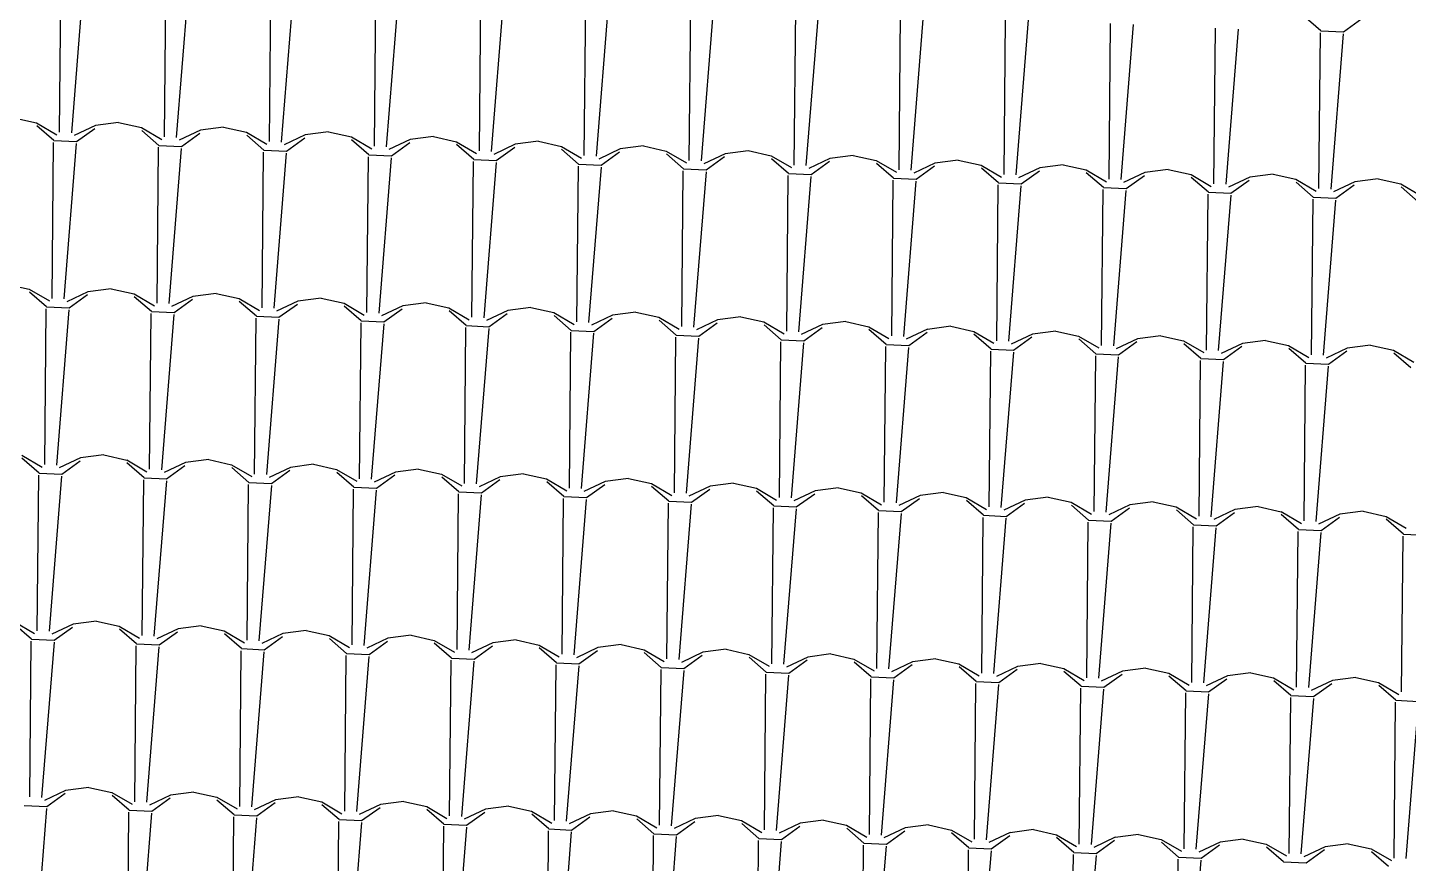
# Model space of a CAD drawing. Extents: x 1037 to 14540, y 1034 to 18285.
# Drawn here: x 6424.3 to 6739.7, y 1338.3 to 1529.2 of the extents above; entities that cross this region are included whole.
import ezdxf

# ---------------------------------------------------------------- set-up
doc = ezdxf.new("R2010")
doc.units = 0
doc.header["$LTSCALE"] = 100
doc.header["$MEASUREMENT"] = 0
doc.layers.get('0').update_dxf_attribs({"color": 240, "linetype": 'CONTINUOUS'})
doc.layers.add('retini copertura', color=32, linetype='CONTINUOUS')

# ---------------------------------------------------------------- blocks, each defined once
blk = doc.blocks.new('*X1853')
at = {"color": 0}
for p, q in [((10.9218, 15.0404), (10.9253, 15.3962)), ((10.9495, 15.0392), (10.9778, 15.3938)), ((11.1616, 15.0297), (11.165, 15.3854)), ((11.1892, 15.0285), (11.2176, 15.3831)), ((11.4014, 15.019), (11.4048, 15.3747)), ((11.429, 15.0178), (11.4573, 15.3724)), ((11.6411, 15.0082), (11.6445, 15.364)), ((11.6687, 15.007), (11.6971, 15.3616)), ((11.8809, 14.9975), (11.8843, 15.3532)), ((11.9085, 14.9963), (11.9368, 15.3509)), ((12.1206, 14.9868), (12.1241, 15.3425)), ((12.1482, 14.9856), (12.1766, 15.3402)), ((12.3604, 14.976), (12.3638, 15.3318)), ((12.388, 14.9749), (12.4164, 15.3295)), ((12.6001, 14.9653), (12.6036, 15.321)), ((12.6278, 14.9642), (12.6561, 15.3188)), ((12.8399, 14.9546), (12.8433, 15.3103)), ((12.8675, 14.9534), (12.8959, 15.308)), ((13.0797, 14.9438), (13.0831, 15.2996)), ((13.803, 15.272), (13.764, 15.3058)), ((13.8547, 15.2696), (13.8966, 15.2999)), ((13.1073, 14.9427), (13.1356, 15.2973)), ((13.3194, 14.9331), (13.3228, 15.2888)), ((13.347, 14.932), (13.3754, 15.2866)), ((13.5592, 14.9224), (13.5626, 15.2781)), ((13.5868, 14.9213), (13.6151, 15.2759)), ((13.803, 15.272), (13.8547, 15.2697)), ((13.7989, 14.9117), (13.8024, 15.2674)), ((13.8265, 14.9105), (13.8549, 15.2651)), ((10.817, 15.0732), (10.8694, 15.0616)), ((10.8694, 15.0616), (10.9157, 15.0345)), ((10.9089, 15.0211), (10.8698, 15.055)), ((11.0036, 15.0556), (10.9551, 15.0327)), ((10.9606, 15.0188), (11.0025, 15.049)), ((11.0568, 15.0625), (11.0036, 15.0556)), ((11.0568, 15.0625), (11.1091, 15.0509)), ((11.1091, 15.0509), (11.1554, 15.0238)), ((11.2965, 15.0518), (11.2434, 15.0449)), ((11.2965, 15.0518), (11.3489, 15.0401)), ((10.9049, 14.6608), (10.9083, 15.0165)), ((10.9089, 15.0211), (10.9606, 15.0188)), ((11.1487, 15.0103), (11.1096, 15.0442)), ((11.2434, 15.0449), (11.1948, 15.022)), ((11.2004, 15.008), (11.2423, 15.0383)), ((11.3489, 15.0402), (11.3952, 15.013)), ((11.3884, 14.9996), (11.3494, 15.0335)), ((11.4831, 15.0342), (11.4346, 15.0113)), ((11.4401, 14.9973), (11.4821, 15.0276)), ((11.5363, 15.0411), (11.4831, 15.0341)), ((11.5363, 15.0411), (11.5887, 15.0294)), ((11.5887, 15.0294), (11.6349, 15.0023)), ((11.6282, 14.9889), (11.5891, 15.0228)), ((11.7229, 15.0234), (11.6744, 15.0005)), ((11.6799, 14.9866), (11.7218, 15.0168)), ((11.7761, 15.0303), (11.7229, 15.0234)), ((11.7761, 15.0303), (11.8284, 15.0187)), ((11.8284, 15.0187), (11.8747, 14.9916)), ((12.0158, 15.0196), (11.9626, 15.0127)), ((12.0158, 15.0196), (12.0682, 15.008)), ((10.9325, 14.6596), (10.9608, 15.0142)), ((11.1446, 14.6501), (11.148, 15.0058)), ((11.1487, 15.0103), (11.2003, 15.008)), ((11.1722, 14.6489), (11.2006, 15.0035)), ((11.3844, 14.6394), (11.3878, 14.9951)), ((11.3884, 14.9996), (11.4401, 14.9973)), ((11.412, 14.6382), (11.4403, 14.9927)), ((11.6241, 14.6286), (11.6276, 14.9843)), ((11.6282, 14.9889), (11.6799, 14.9866)), ((11.868, 14.9782), (11.8289, 15.012)), ((11.9626, 15.0127), (11.9141, 14.9898)), ((11.9196, 14.9758), (11.9616, 15.0061)), ((12.0682, 15.008), (12.1145, 14.9809)), ((12.1077, 14.9674), (12.0686, 15.0013)), ((12.2024, 15.002), (12.1539, 14.9791)), ((12.1594, 14.9651), (12.2013, 14.9954)), ((12.2556, 15.0089), (12.2024, 15.002)), ((12.2556, 15.0089), (12.3079, 14.9972)), ((12.3079, 14.9973), (12.3542, 14.9701)), ((12.3475, 14.9567), (12.3084, 14.9906)), ((12.4421, 14.9912), (12.3936, 14.9684)), ((12.3992, 14.9544), (12.4411, 14.9846)), ((12.4953, 14.9981), (12.4422, 14.9912)), ((12.4953, 14.9982), (12.5477, 14.9865)), ((12.5477, 14.9865), (12.594, 14.9594)), ((12.7351, 14.9874), (12.6819, 14.9805)), ((12.7351, 14.9874), (12.7875, 14.9758)), ((11.6517, 14.6274), (11.6801, 14.982)), ((11.8639, 14.6179), (11.8673, 14.9736)), ((11.868, 14.9782), (11.9196, 14.9759)), ((11.8915, 14.6167), (11.9199, 14.9713)), ((12.1036, 14.6072), (12.1071, 14.9629)), ((12.1077, 14.9674), (12.1594, 14.9651)), ((12.1313, 14.606), (12.1596, 14.9606)), ((12.3475, 14.9567), (12.3991, 14.9544)), ((12.5872, 14.946), (12.5482, 14.9799)), ((12.6819, 14.9805), (12.6334, 14.9576)), ((12.6389, 14.9437), (12.6809, 14.9739)), ((12.7875, 14.9758), (12.8337, 14.9487)), ((12.827, 14.9353), (12.7879, 14.9691)), ((12.9217, 14.9698), (12.8732, 14.9469)), ((12.8787, 14.9329), (12.9206, 14.9632)), ((12.9749, 14.9767), (12.9217, 14.9698)), ((12.9749, 14.9767), (13.0272, 14.9651)), ((13.0272, 14.9651), (13.0735, 14.9379)), ((13.0668, 14.9245), (13.0277, 14.9584)), ((13.1614, 14.9591), (13.1129, 14.9362)), ((13.1184, 14.9222), (13.1604, 14.9525)), ((13.2146, 14.966), (13.1614, 14.959)), ((13.2146, 14.966), (13.267, 14.9543)), ((13.267, 14.9543), (13.3133, 14.9272)), ((13.4544, 14.9552), (13.4012, 14.9483)), ((13.4544, 14.9552), (13.5067, 14.9436)), ((12.3434, 14.5964), (12.3468, 14.9521)), ((12.371, 14.5953), (12.3994, 14.9499)), ((12.5832, 14.5857), (12.5866, 14.9414)), ((12.5872, 14.946), (12.6389, 14.9437)), ((12.6108, 14.5845), (12.6391, 14.9391)), ((12.8229, 14.575), (12.8263, 14.9307)), ((12.827, 14.9353), (12.8787, 14.9329)), ((12.8505, 14.5738), (12.8789, 14.9284)), ((13.0668, 14.9245), (13.1184, 14.9222)), ((13.3065, 14.9138), (13.2674, 14.9477)), ((13.4012, 14.9483), (13.3527, 14.9254)), ((13.3582, 14.9115), (13.4001, 14.9417)), ((13.5067, 14.9436), (13.553, 14.9165)), ((13.5463, 14.9031), (13.5072, 14.937)), ((13.6409, 14.9376), (13.5924, 14.9147)), ((13.598, 14.9008), (13.6399, 14.931)), ((13.6941, 14.9445), (13.641, 14.9376)), ((13.6941, 14.9445), (13.7465, 14.9329)), ((13.7465, 14.9329), (13.7928, 14.9058)), ((13.786, 14.8923), (13.747, 14.9262)), ((13.8807, 14.9269), (13.8322, 14.904)), ((13.9339, 14.9338), (13.8807, 14.9269)), ((13.9339, 14.9338), (13.9863, 14.9221)), ((13.9863, 14.9222), (14.0325, 14.895)), ((13.0627, 14.5642), (13.0661, 14.9199)), ((13.0903, 14.5631), (13.1186, 14.9177)), ((13.3024, 14.5535), (13.3059, 14.9092)), ((13.3065, 14.9138), (13.3582, 14.9115)), ((13.33, 14.5524), (13.3584, 14.907)), ((13.5422, 14.5428), (13.5456, 14.8985)), ((13.5463, 14.9031), (13.5979, 14.9008)), ((13.5698, 14.5417), (13.5982, 14.8963)), ((13.786, 14.8923), (13.8377, 14.89)), ((13.8377, 14.89), (13.8797, 14.9203)), ((14.0258, 14.8816), (13.9867, 14.9155)), ((13.7819, 14.532), (13.7854, 14.8877)), ((13.8096, 14.5309), (13.8379, 14.8855)), ((10.8, 14.6936), (10.8524, 14.682)), ((10.8524, 14.682), (10.8987, 14.6549)), ((10.8919, 14.6414), (10.8529, 14.6753)), ((10.9866, 14.676), (10.9381, 14.6531)), ((10.9436, 14.6391), (10.9856, 14.6694)), ((11.0398, 14.6829), (10.9866, 14.676)), ((11.0398, 14.6829), (11.0921, 14.6712)), ((11.0922, 14.6713), (11.1384, 14.6441)), ((11.2796, 14.6722), (11.2264, 14.6652)), ((11.2796, 14.6722), (11.3319, 14.6605)), ((10.8879, 14.2812), (10.8913, 14.6369)), ((10.8919, 14.6415), (10.9436, 14.6391)), ((11.1317, 14.6307), (11.0926, 14.6646)), ((11.2264, 14.6653), (11.1779, 14.6424)), ((11.1834, 14.6284), (11.2253, 14.6587)), ((11.3319, 14.6605), (11.3782, 14.6334)), ((11.3715, 14.62), (11.3324, 14.6539)), ((11.4661, 14.6545), (11.4176, 14.6316)), ((11.4231, 14.6177), (11.4651, 14.6479)), ((11.5193, 14.6614), (11.4661, 14.6545)), ((11.5193, 14.6614), (11.5717, 14.6498)), ((11.5717, 14.6498), (11.6179, 14.6227)), ((11.6112, 14.6093), (11.5721, 14.6431)), ((11.7059, 14.6438), (11.6574, 14.6209)), ((11.6629, 14.607), (11.7048, 14.6372)), ((11.7591, 14.6507), (11.7059, 14.6438)), ((11.7591, 14.6507), (11.8114, 14.6391)), ((11.8114, 14.6391), (11.8577, 14.612)), ((11.9988, 14.64), (11.9457, 14.6331)), ((11.9988, 14.64), (12.0512, 14.6283)), ((10.9155, 14.28), (10.9438, 14.6346)), ((11.1276, 14.2705), (11.1311, 14.6262)), ((11.1317, 14.6307), (11.1834, 14.6284)), ((11.1552, 14.2693), (11.1836, 14.6239)), ((11.3674, 14.2597), (11.3708, 14.6155)), ((11.3715, 14.62), (11.4231, 14.6177)), ((11.395, 14.2585), (11.4233, 14.6131)), ((11.6112, 14.6093), (11.6629, 14.607)), ((11.851, 14.5985), (11.8119, 14.6324)), ((11.9456, 14.6331), (11.8971, 14.6102)), ((11.9026, 14.5962), (11.9446, 14.6265)), ((12.0512, 14.6284), (12.0975, 14.6012)), ((12.0907, 14.5878), (12.0517, 14.6217)), ((12.1854, 14.6224), (12.1369, 14.5995)), ((12.1424, 14.5855), (12.1844, 14.6158)), ((12.2386, 14.6293), (12.1854, 14.6223)), ((12.2386, 14.6293), (12.2909, 14.6176)), ((12.291, 14.6176), (12.3372, 14.5905)), ((12.3305, 14.5771), (12.2914, 14.611)), ((12.4252, 14.6116), (12.3767, 14.5887)), ((12.4784, 14.6185), (12.4252, 14.6116)), ((12.4784, 14.6185), (12.5307, 14.6069)), ((12.5307, 14.6069), (12.577, 14.5798)), ((12.7181, 14.6078), (12.6649, 14.6009)), ((12.7181, 14.6078), (12.7705, 14.5962)), ((11.6071, 14.249), (11.6106, 14.6047)), ((11.6348, 14.2478), (11.6631, 14.6024)), ((11.8469, 14.2383), (11.8503, 14.594)), ((11.851, 14.5985), (11.9026, 14.5962)), ((11.8745, 14.2371), (11.9029, 14.5917)), ((12.0867, 14.2275), (12.0901, 14.5833)), ((12.0907, 14.5878), (12.1424, 14.5855)), ((12.1143, 14.2264), (12.1426, 14.581)), ((12.3305, 14.5771), (12.3822, 14.5748)), ((12.3822, 14.5748), (12.4241, 14.605)), ((12.5703, 14.5664), (12.5312, 14.6002)), ((12.6649, 14.6009), (12.6164, 14.578)), ((12.6219, 14.564), (12.6639, 14.5943)), ((12.7705, 14.5962), (12.8167, 14.569)), ((12.81, 14.5556), (12.7709, 14.5895)), ((12.9047, 14.5902), (12.8562, 14.5673)), ((12.8617, 14.5533), (12.9036, 14.5836)), ((12.9579, 14.5971), (12.9047, 14.5901)), ((12.9579, 14.5971), (13.0102, 14.5854)), ((13.0102, 14.5855), (13.0565, 14.5583)), ((13.0498, 14.5449), (13.0107, 14.5788)), ((13.1444, 14.5794), (13.0959, 14.5566)), ((13.1976, 14.5863), (13.1445, 14.5794)), ((13.1976, 14.5863), (13.25, 14.5747)), ((13.25, 14.5747), (13.2963, 14.5476)), ((13.4374, 14.5756), (13.3842, 14.5687)), ((13.4374, 14.5756), (13.4897, 14.564)), ((12.3264, 14.2168), (12.3298, 14.5725)), ((12.354, 14.2156), (12.3824, 14.5702)), ((12.5662, 14.2061), (12.5696, 14.5618)), ((12.5703, 14.5664), (12.6219, 14.564)), ((12.5938, 14.2049), (12.6221, 14.5595)), ((12.8059, 14.1953), (12.8094, 14.5511)), ((12.81, 14.5556), (12.8617, 14.5533)), ((12.8335, 14.1942), (12.8619, 14.5488)), ((13.0498, 14.5449), (13.1014, 14.5426)), ((13.1014, 14.5426), (13.1434, 14.5728)), ((13.2895, 14.5342), (13.2505, 14.5681)), ((13.3842, 14.5687), (13.3357, 14.5458)), ((13.3412, 14.5319), (13.3832, 14.5621)), ((13.4898, 14.564), (13.536, 14.5369)), ((13.5293, 14.5234), (13.4902, 14.5573)), ((13.624, 14.558), (13.5755, 14.5351)), ((13.581, 14.5211), (13.6229, 14.5514)), ((13.6772, 14.5649), (13.624, 14.558)), ((13.6772, 14.5649), (13.7295, 14.5532)), ((13.7295, 14.5533), (13.7758, 14.5261)), ((13.7691, 14.5127), (13.73, 14.5466)), ((13.8637, 14.5473), (13.8152, 14.5244)), ((13.9169, 14.5542), (13.8637, 14.5472)), ((13.9169, 14.5542), (13.9693, 14.5425)), ((13.9693, 14.5425), (14.0155, 14.5154)), ((13.0457, 14.1846), (13.0491, 14.5403)), ((13.0733, 14.1835), (13.1017, 14.5381)), ((13.2854, 14.1739), (13.2889, 14.5296)), ((13.2895, 14.5342), (13.3412, 14.5319)), ((13.3131, 14.1728), (13.3414, 14.5274)), ((13.5252, 14.1631), (13.5286, 14.5189)), ((13.5293, 14.5235), (13.581, 14.5211)), ((13.5528, 14.162), (13.5812, 14.5166)), ((13.7691, 14.5127), (13.8207, 14.5104)), ((13.8207, 14.5104), (13.8627, 14.5407)), ((14.0088, 14.502), (13.9697, 14.5359)), ((13.765, 14.1524), (13.7684, 14.5081)), ((13.7926, 14.1513), (13.8209, 14.5059)), ((10.8354, 14.3024), (10.8817, 14.2752)), ((10.8749, 14.2618), (10.8359, 14.2957)), ((10.9696, 14.2964), (10.9211, 14.2735)), ((11.0228, 14.3033), (10.9696, 14.2963)), ((11.0228, 14.3033), (11.0752, 14.2916)), ((11.0752, 14.2917), (11.1214, 14.2645)), ((11.2626, 14.2925), (11.2094, 14.2856)), ((11.2626, 14.2925), (11.3149, 14.2809)), ((10.8749, 14.2618), (10.9266, 14.2595)), ((10.9266, 14.2595), (10.9686, 14.2898)), ((11.1147, 14.2511), (11.0756, 14.285)), ((11.2094, 14.2856), (11.1609, 14.2628)), ((11.1664, 14.2488), (11.2083, 14.279)), ((11.3149, 14.2809), (11.3612, 14.2538)), ((11.3545, 14.2404), (11.3154, 14.2743)), ((11.4491, 14.2749), (11.4006, 14.252)), ((11.4061, 14.2381), (11.4481, 14.2683)), ((11.5023, 14.2818), (11.4491, 14.2749)), ((11.5023, 14.2818), (11.5547, 14.2702)), ((11.5547, 14.2702), (11.601, 14.2431)), ((11.5942, 14.2296), (11.5552, 14.2635)), ((11.6889, 14.2642), (11.6404, 14.2413)), ((11.7421, 14.2711), (11.6889, 14.2642)), ((11.7421, 14.2711), (11.7944, 14.2594)), ((11.7945, 14.2595), (11.8407, 14.2323)), ((11.9819, 14.2604), (11.9287, 14.2534)), ((11.9818, 14.2604), (12.0342, 14.2487)), ((10.8709, 13.9016), (10.8743, 14.2573)), ((10.8985, 13.9004), (10.9268, 14.255)), ((11.1106, 13.8909), (11.1141, 14.2466)), ((11.1147, 14.2511), (11.1664, 14.2488)), ((11.1383, 13.8896), (11.1666, 14.2442)), ((11.3504, 13.8801), (11.3538, 14.2358)), ((11.3545, 14.2404), (11.4061, 14.2381)), ((11.378, 13.8789), (11.4064, 14.2335)), ((11.5942, 14.2296), (11.6459, 14.2273)), ((11.6459, 14.2273), (11.6878, 14.2576)), ((11.834, 14.2189), (11.7949, 14.2528)), ((11.9287, 14.2535), (11.8802, 14.2306)), ((11.8857, 14.2166), (11.9276, 14.2469)), ((12.0342, 14.2487), (12.0805, 14.2216)), ((12.0737, 14.2082), (12.0347, 14.2421)), ((12.1684, 14.2427), (12.1199, 14.2198)), ((12.1254, 14.2059), (12.1674, 14.2361)), ((12.2216, 14.2496), (12.1684, 14.2427)), ((12.2216, 14.2496), (12.274, 14.238)), ((12.274, 14.238), (12.3202, 14.2109)), ((12.3135, 14.1975), (12.2744, 14.2313)), ((12.4082, 14.232), (12.3597, 14.2091)), ((12.4614, 14.2389), (12.4082, 14.232)), ((12.4614, 14.2389), (12.5137, 14.2273)), ((12.5137, 14.2273), (12.56, 14.2002)), ((12.7011, 14.2282), (12.6479, 14.2213)), ((12.7011, 14.2282), (12.7535, 14.2165)), ((11.5902, 13.8694), (11.5936, 14.2251)), ((11.6178, 13.8682), (11.6461, 14.2228)), ((11.8299, 13.8587), (11.8333, 14.2144)), ((11.834, 14.2189), (11.8857, 14.2166)), ((11.8575, 13.8575), (11.8859, 14.2121)), ((12.0697, 13.8479), (12.0731, 14.2036)), ((12.0738, 14.2082), (12.1254, 14.2059)), ((12.0973, 13.8467), (12.1256, 14.2013)), ((12.3135, 14.1975), (12.3652, 14.1952)), ((12.3652, 14.1952), (12.4071, 14.2254)), ((12.5533, 14.1867), (12.5142, 14.2206)), ((12.6479, 14.2213), (12.5994, 14.1984)), ((12.6049, 14.1844), (12.6469, 14.2147)), ((12.7535, 14.2166), (12.7998, 14.1894)), ((12.793, 14.176), (12.754, 14.2099)), ((12.8877, 14.2106), (12.8392, 14.1877)), ((12.8447, 14.1737), (12.8867, 14.204)), ((12.9409, 14.2174), (12.8877, 14.2105)), ((12.9409, 14.2175), (12.9932, 14.2058)), ((12.9933, 14.2058), (13.0395, 14.1787)), ((13.0328, 14.1653), (12.9937, 14.1992)), ((13.1275, 14.1998), (13.079, 14.1769)), ((13.1807, 14.2067), (13.1275, 14.1998)), ((13.1806, 14.2067), (13.233, 14.1951)), ((13.4204, 14.196), (13.3672, 14.1891)), ((13.4204, 14.196), (13.4728, 14.1844)), ((12.3094, 13.8372), (12.3129, 14.1929)), ((12.337, 13.836), (12.3654, 14.1906)), ((12.5492, 13.8265), (12.5526, 14.1822)), ((12.5533, 14.1867), (12.6049, 14.1844)), ((12.5768, 13.8253), (12.6052, 14.1799)), ((12.7889, 13.8157), (12.7924, 14.1714)), ((12.793, 14.176), (12.8447, 14.1737)), ((12.8166, 13.8146), (12.8449, 14.1692)), ((13.0328, 14.1653), (13.0845, 14.163)), ((13.0845, 14.163), (13.1264, 14.1932)), ((13.233, 14.1951), (13.2793, 14.168)), ((13.2725, 14.1546), (13.2335, 14.1884)), ((13.3672, 14.1891), (13.3187, 14.1662)), ((13.3242, 14.1522), (13.3662, 14.1825)), ((13.4728, 14.1844), (13.519, 14.1572)), ((13.5123, 14.1438), (13.4732, 14.1777)), ((13.607, 14.1784), (13.5585, 14.1555)), ((13.564, 14.1415), (13.6059, 14.1718)), ((13.6602, 14.1853), (13.607, 14.1783)), ((13.6602, 14.1853), (13.7125, 14.1736)), ((13.7125, 14.1737), (13.7588, 14.1465)), ((13.7521, 14.1331), (13.713, 14.167)), ((13.8467, 14.1676), (13.7982, 14.1448)), ((13.8999, 14.1745), (13.8467, 14.1676)), ((13.8999, 14.1745), (13.9523, 14.1629)), ((13.0287, 13.805), (13.0321, 14.1607)), ((13.0563, 13.8039), (13.0847, 14.1585)), ((13.2685, 13.7943), (13.2719, 14.15)), ((13.2726, 14.1546), (13.3242, 14.1522)), ((13.2961, 13.7931), (13.3244, 14.1477)), ((13.5082, 13.7835), (13.5116, 14.1392)), ((13.5123, 14.1438), (13.564, 14.1415)), ((13.5358, 13.7824), (13.5642, 14.137)), ((13.7521, 14.1331), (13.8037, 14.1308)), ((13.8037, 14.1308), (13.8457, 14.161)), ((13.9523, 14.1629), (13.9986, 14.1358)), ((13.9918, 14.1224), (13.9528, 14.1563)), ((13.748, 13.7728), (13.7514, 14.1285)), ((13.7756, 13.7717), (13.8039, 14.1263)), ((13.9877, 13.7621), (13.9912, 14.1178)), ((13.9918, 14.1224), (14.0435, 14.1201)), ((10.8184, 13.9228), (10.8647, 13.8956)), ((10.858, 13.8822), (10.8189, 13.9161)), ((10.9526, 13.9168), (10.9041, 13.8939)), ((11.0058, 13.9236), (10.9526, 13.9167)), ((11.0058, 13.9236), (11.0582, 13.912)), ((11.0582, 13.912), (11.1045, 13.8849)), ((11.2456, 13.9129), (11.1924, 13.906)), ((11.2456, 13.9129), (11.2979, 13.9013)), ((10.858, 13.8822), (10.9096, 13.8799)), ((10.9096, 13.8799), (10.9516, 13.9102)), ((11.0977, 13.8715), (11.0586, 13.9054)), ((11.1924, 13.906), (11.1439, 13.8831)), ((11.1494, 13.8692), (11.1913, 13.8994)), ((11.298, 13.9013), (11.3442, 13.8742)), ((11.3375, 13.8608), (11.2984, 13.8946)), ((11.4322, 13.8953), (11.3836, 13.8724)), ((11.3892, 13.8584), (11.4311, 13.8887)), ((11.4853, 13.9022), (11.4322, 13.8953)), ((11.4853, 13.9022), (11.5377, 13.8905)), ((11.5377, 13.8906), (11.584, 13.8634)), ((11.5772, 13.85), (11.5382, 13.8839)), ((11.6719, 13.8846), (11.6234, 13.8617)), ((11.7251, 13.8915), (11.6719, 13.8845)), ((11.7251, 13.8915), (11.7775, 13.8798)), ((11.7775, 13.8798), (11.8237, 13.8527)), ((11.9649, 13.8807), (11.9117, 13.8738)), ((11.9649, 13.8807), (12.0172, 13.8691)), ((10.8539, 13.522), (10.8573, 13.8777)), ((10.8815, 13.5207), (10.9099, 13.8753)), ((11.0937, 13.5112), (11.0971, 13.8669)), ((11.0977, 13.8715), (11.1494, 13.8692)), ((11.1213, 13.51), (11.1496, 13.8646)), ((11.3334, 13.5005), (11.3368, 13.8562)), ((11.3375, 13.8608), (11.3892, 13.8584)), ((11.361, 13.4993), (11.3894, 13.8539)), ((11.5772, 13.85), (11.6289, 13.8477)), ((11.6289, 13.8477), (11.6709, 13.878)), ((11.817, 13.8393), (11.7779, 13.8732)), ((11.9117, 13.8738), (11.8632, 13.851)), ((11.8687, 13.837), (11.9106, 13.8672)), ((12.0172, 13.8691), (12.0635, 13.842)), ((12.0568, 13.8286), (12.0177, 13.8625)), ((12.1514, 13.8631), (12.1029, 13.8402)), ((12.1084, 13.8263), (12.1504, 13.8565)), ((12.2046, 13.87), (12.1514, 13.8631)), ((12.2046, 13.87), (12.257, 13.8584)), ((12.257, 13.8584), (12.3033, 13.8313)), ((12.2965, 13.8178), (12.2574, 13.8517)), ((12.3912, 13.8524), (12.3427, 13.8295)), ((12.4444, 13.8593), (12.3912, 13.8524)), ((12.4444, 13.8593), (12.4967, 13.8476)), ((12.6841, 13.8486), (12.631, 13.8416)), ((12.6841, 13.8486), (12.7365, 13.8369)), ((11.5732, 13.4898), (11.5766, 13.8455)), ((11.6008, 13.4886), (11.6291, 13.8432)), ((11.8129, 13.479), (11.8164, 13.8347)), ((11.817, 13.8393), (11.8687, 13.837)), ((11.8405, 13.4778), (11.8689, 13.8324)), ((12.0527, 13.4683), (12.0561, 13.824)), ((12.0568, 13.8286), (12.1084, 13.8263)), ((12.0803, 13.4671), (12.1087, 13.8217)), ((12.2965, 13.8178), (12.3482, 13.8155)), ((12.3482, 13.8155), (12.3901, 13.8458)), ((12.4967, 13.8477), (12.543, 13.8205)), ((12.5363, 13.8071), (12.4972, 13.841)), ((12.631, 13.8417), (12.5824, 13.8188)), ((12.588, 13.8048), (12.6299, 13.8351)), ((12.7365, 13.8369), (12.7828, 13.8098)), ((12.776, 13.7964), (12.737, 13.8303)), ((12.8707, 13.8309), (12.8222, 13.808)), ((12.8277, 13.7941), (12.8697, 13.8243)), ((12.9239, 13.8378), (12.8707, 13.8309)), ((12.9239, 13.8378), (12.9763, 13.8262)), ((12.9763, 13.8262), (13.0225, 13.7991)), ((13.0158, 13.7857), (12.9767, 13.8195)), ((13.1105, 13.8202), (13.062, 13.7973)), ((13.1637, 13.8271), (13.1105, 13.8202)), ((13.1637, 13.8271), (13.216, 13.8155)), ((12.2924, 13.4576), (12.2959, 13.8133)), ((12.3201, 13.4564), (12.3484, 13.811)), ((12.5322, 13.4468), (12.5356, 13.8025)), ((12.5363, 13.8071), (12.588, 13.8048)), ((12.5598, 13.4457), (12.5882, 13.8003)), ((12.772, 13.4361), (12.7754, 13.7918)), ((12.776, 13.7964), (12.8277, 13.7941)), ((12.7996, 13.435), (12.8279, 13.7896)), ((13.0158, 13.7857), (13.0675, 13.7834)), ((13.0675, 13.7833), (13.1094, 13.8136)), ((13.216, 13.8155), (13.2623, 13.7884)), ((13.2556, 13.7749), (13.2165, 13.8088)), ((13.3502, 13.8095), (13.3017, 13.7866)), ((13.3072, 13.7726), (13.3492, 13.8029)), ((13.4034, 13.8164), (13.3502, 13.8094)), ((13.4034, 13.8164), (13.4558, 13.8047)), ((13.4558, 13.8048), (13.5021, 13.7776)), ((13.4953, 13.7642), (13.4562, 13.7981)), ((13.59, 13.7988), (13.5415, 13.7759)), ((13.547, 13.7619), (13.5889, 13.7922)), ((13.6432, 13.8056), (13.59, 13.7987)), ((13.6432, 13.8056), (13.6955, 13.794)), ((13.6955, 13.794), (13.7418, 13.7669)), ((13.7351, 13.7535), (13.696, 13.7874)), ((13.8298, 13.788), (13.7812, 13.7651)), ((13.883, 13.7949), (13.8298, 13.788)), ((13.8829, 13.7949), (13.9353, 13.7833)), ((13.0117, 13.4254), (13.0151, 13.7811)), ((13.0393, 13.4242), (13.0677, 13.7788)), ((13.2515, 13.4146), (13.2549, 13.7704)), ((13.2556, 13.7749), (13.3072, 13.7726)), ((13.2791, 13.4135), (13.3074, 13.7681)), ((13.4912, 13.4039), (13.4947, 13.7596)), ((13.4953, 13.7642), (13.547, 13.7619)), ((13.5188, 13.4028), (13.5472, 13.7574)), ((13.7868, 13.7512), (13.8287, 13.7814)), ((13.9353, 13.7833), (13.9816, 13.7562)), ((13.9748, 13.7428), (13.9358, 13.7766)), ((13.731, 13.3932), (13.7344, 13.7489)), ((13.7351, 13.7535), (13.7868, 13.7512)), ((13.7586, 13.3921), (13.787, 13.7467)), ((13.9707, 13.3824), (13.9742, 13.7382)), ((13.9748, 13.7428), (14.0265, 13.7404)), ((13.9984, 13.3813), (14.0267, 13.7359)), ((10.9356, 13.5371), (10.8871, 13.5142)), ((10.9888, 13.544), (10.9357, 13.5371)), ((10.9888, 13.544), (11.0412, 13.5324)), ((11.2286, 13.5333), (11.1754, 13.5264)), ((11.2286, 13.5333), (11.2809, 13.5217)), ((10.841, 13.5026), (10.8926, 13.5003)), ((10.8927, 13.5003), (10.9346, 13.5305)), ((11.0412, 13.5324), (11.0875, 13.5053)), ((11.0807, 13.4919), (11.0417, 13.5257)), ((11.1754, 13.5264), (11.1269, 13.5035)), ((11.1324, 13.4895), (11.1744, 13.5198)), ((11.281, 13.5217), (11.3272, 13.4946)), ((11.3205, 13.4811), (11.2814, 13.515)), ((11.4152, 13.5157), (11.3667, 13.4928)), ((11.3722, 13.4788), (11.4141, 13.5091)), ((11.4684, 13.5226), (11.4152, 13.5156)), ((11.4684, 13.5226), (11.5207, 13.5109)), ((11.5207, 13.511), (11.567, 13.4838)), ((11.5603, 13.4704), (11.5212, 13.5043)), ((11.6549, 13.505), (11.6064, 13.4821)), ((11.7081, 13.5118), (11.6549, 13.5049)), ((11.7081, 13.5118), (11.7605, 13.5002)), ((10.8645, 13.1411), (10.8929, 13.4957)), ((11.0767, 13.1316), (11.0801, 13.4873)), ((11.0807, 13.4919), (11.1324, 13.4896)), ((11.1043, 13.1304), (11.1326, 13.485)), ((11.3164, 13.1209), (11.3199, 13.4766)), ((11.3205, 13.4811), (11.3722, 13.4788)), ((11.344, 13.1197), (11.3724, 13.4743)), ((11.5603, 13.4704), (11.6119, 13.4681)), ((11.6119, 13.4681), (11.6539, 13.4983)), ((11.7605, 13.5002), (11.8068, 13.4731)), ((11.8, 13.4597), (11.7609, 13.4936)), ((11.8947, 13.4942), (11.8462, 13.4713)), ((11.8517, 13.4574), (11.8936, 13.4876)), ((11.9479, 13.5011), (11.8947, 13.4942)), ((11.9479, 13.5011), (12.0002, 13.4895)), ((12.0002, 13.4895), (12.0465, 13.4624)), ((12.0398, 13.449), (12.0007, 13.4828)), ((12.1344, 13.4835), (12.0859, 13.4606)), ((12.0915, 13.4466), (12.1334, 13.4769)), ((12.1876, 13.4904), (12.1345, 13.4835)), ((12.1876, 13.4904), (12.24, 13.4787)), ((12.24, 13.4788), (12.2863, 13.4516)), ((12.2795, 13.4382), (12.2405, 13.4721)), ((12.3742, 13.4728), (12.3257, 13.4499)), ((12.4274, 13.4797), (12.3742, 13.4727)), ((12.4274, 13.4797), (12.4798, 13.468)), ((11.5562, 13.1101), (11.5596, 13.4659)), ((11.5838, 13.1089), (11.6122, 13.4635)), ((11.7959, 13.0994), (11.7994, 13.4551)), ((11.8, 13.4597), (11.8517, 13.4574)), ((11.8236, 13.0982), (11.8519, 13.4528)), ((12.0357, 13.0887), (12.0391, 13.4444)), ((12.0398, 13.449), (12.0914, 13.4466)), ((12.0633, 13.0875), (12.0917, 13.4421)), ((12.2795, 13.4382), (12.3312, 13.4359)), ((12.3312, 13.4359), (12.3732, 13.4662)), ((12.4798, 13.468), (12.526, 13.4409)), ((12.5193, 13.4275), (12.4802, 13.4614)), ((12.614, 13.462), (12.5655, 13.4392)), ((12.571, 13.4252), (12.6129, 13.4554)), ((12.6672, 13.4689), (12.614, 13.462)), ((12.6672, 13.4689), (12.7195, 13.4573)), ((12.7195, 13.4573), (12.7658, 13.4302)), ((12.7591, 13.4168), (12.72, 13.4507)), ((12.8537, 13.4513), (12.8052, 13.4284)), ((12.8107, 13.4145), (12.8527, 13.4447)), ((12.9069, 13.4582), (12.8537, 13.4513)), ((12.9069, 13.4582), (12.9593, 13.4466)), ((12.9593, 13.4466), (13.0056, 13.4195)), ((12.9988, 13.406), (12.9597, 13.4399)), ((13.0935, 13.4406), (13.045, 13.4177)), ((13.1467, 13.4475), (13.0935, 13.4405)), ((13.1467, 13.4475), (13.199, 13.4358)), ((12.2755, 13.0779), (12.2789, 13.4337)), ((12.3031, 13.0768), (12.3314, 13.4314)), ((12.5152, 13.0672), (12.5186, 13.4229)), ((12.5193, 13.4275), (12.571, 13.4252)), ((12.5428, 13.0661), (12.5712, 13.4207)), ((12.755, 13.0565), (12.7584, 13.4122)), ((12.7591, 13.4168), (12.8107, 13.4145)), ((12.7826, 13.0553), (12.8109, 13.4099)), ((13.0505, 13.4037), (13.0924, 13.434)), ((13.199, 13.4359), (13.2453, 13.4087)), ((13.2386, 13.3953), (13.1995, 13.4292)), ((13.3332, 13.4299), (13.2847, 13.407)), ((13.2903, 13.393), (13.3322, 13.4233)), ((13.3864, 13.4367), (13.3333, 13.4298)), ((13.3864, 13.4367), (13.4388, 13.4251)), ((13.4388, 13.4251), (13.4851, 13.398)), ((13.4783, 13.3846), (13.4393, 13.4185)), ((13.573, 13.4191), (13.5245, 13.3962)), ((13.53, 13.3823), (13.572, 13.4125)), ((13.6262, 13.426), (13.573, 13.4191)), ((13.6262, 13.426), (13.6786, 13.4144)), ((13.6786, 13.4144), (13.7248, 13.3873)), ((13.7181, 13.3739), (13.679, 13.4077)), ((13.8128, 13.4084), (13.7643, 13.3855)), ((13.866, 13.4153), (13.8128, 13.4084)), ((13.866, 13.4153), (13.9183, 13.4036)), ((12.9947, 13.0457), (12.9982, 13.4015)), ((12.9988, 13.406), (13.0505, 13.4037)), ((13.0223, 13.0446), (13.0507, 13.3992)), ((13.2345, 13.035), (13.2379, 13.3907)), ((13.2386, 13.3953), (13.2902, 13.393)), ((13.2621, 13.0339), (13.2905, 13.3885)), ((13.4742, 13.0243), (13.4777, 13.38)), ((13.4783, 13.3846), (13.53, 13.3823)), ((13.5019, 13.0232), (13.5302, 13.3778)), ((13.7698, 13.3715), (13.8117, 13.4018)), ((13.9183, 13.4037), (13.9646, 13.3766)), ((13.9579, 13.3631), (13.9188, 13.397)), ((13.7181, 13.3739), (13.7698, 13.3716))]:
    blk.add_line(p, q, dxfattribs=at)

msp = doc.modelspace()

# ---------------------------------------------------------------- block references
at = {"layer": 'retini copertura', "xscale": 100, "yscale": 100, "zscale": 100}
msp.add_blockref('*X1853', (5339.41, 1.3), dxfattribs=at)

doc.saveas('drawing.dxf')
